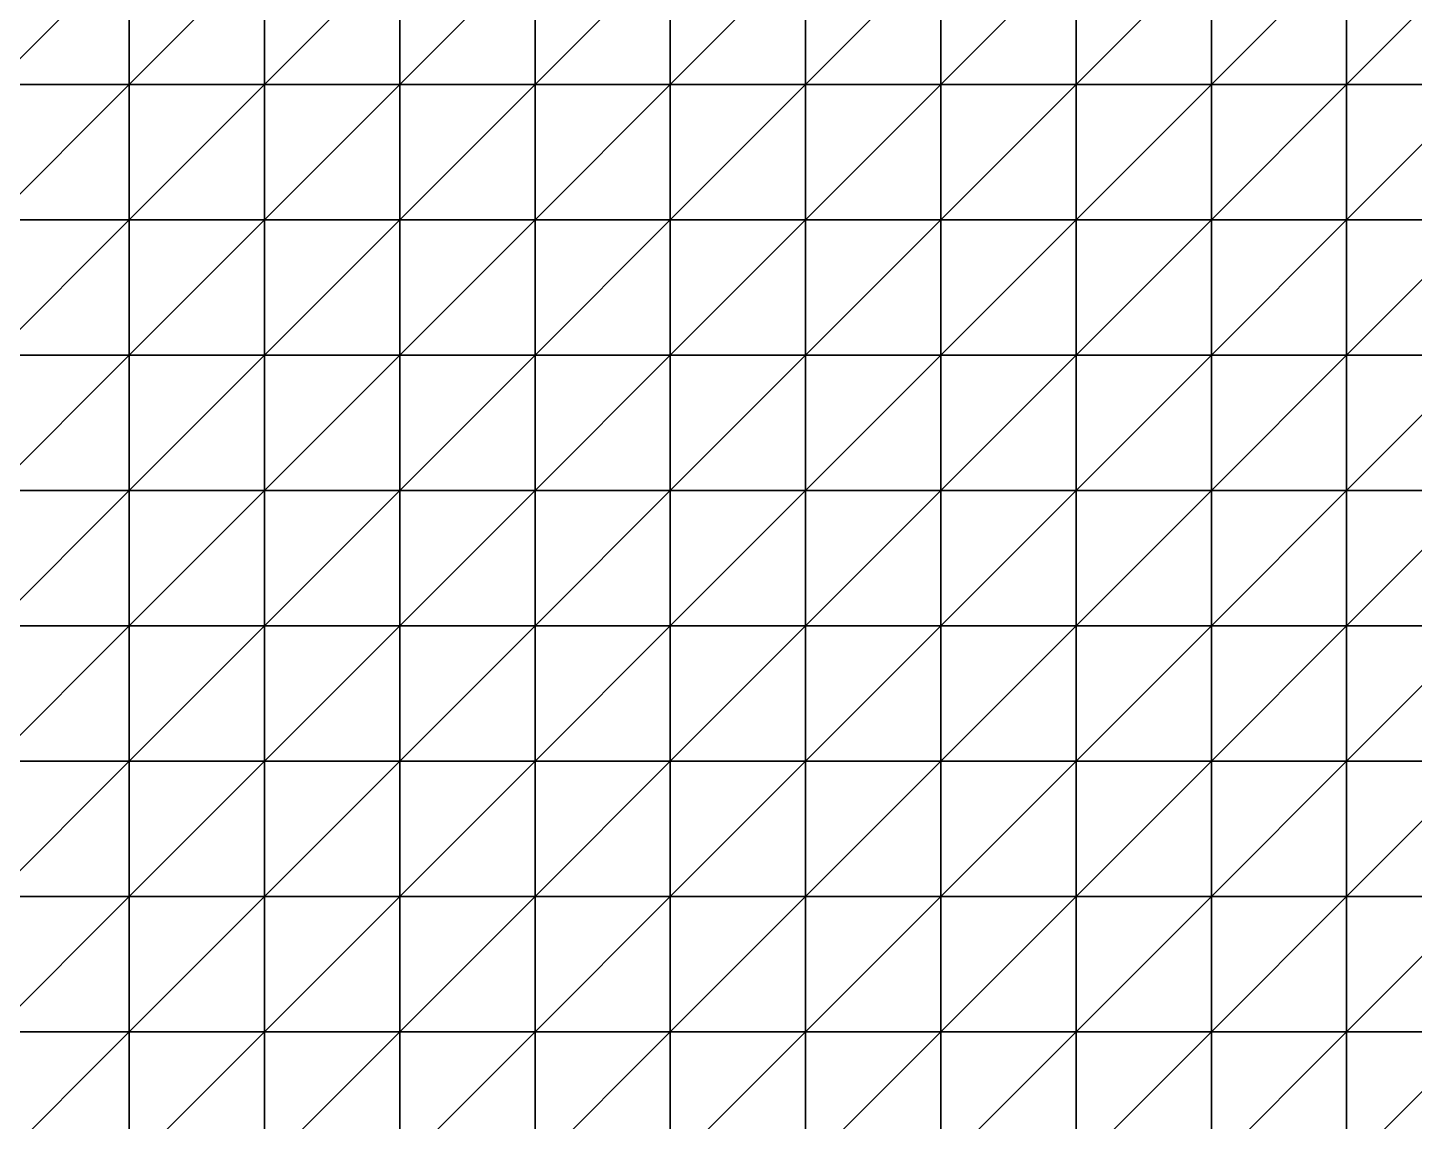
# Model space of a CAD drawing. Extents: x 292020 to 295740, y 4557680 to 4560040.
# Drawn here: x 294185 to 294390, y 4559146.8 to 4559308.4 of the extents above; entities that cross this region are included whole.
import ezdxf

# ---------------------------------------------------------------- set-up
doc = ezdxf.new("R2010")
doc.units = 0
doc.layers.add('RUN201_4_-_RUN201_NODOMAIN5_20X', color=7, linetype='CONTINUOUS')

msp = doc.modelspace()

# ---------------------------------------------------------------- linework, layer by layer
at = {"layer": 'RUN201_4_-_RUN201_NODOMAIN5_20X'}
for points in [[(294180, 4559320, 1800), (294180, 4559300, 1800), (294200, 4559320, 1800)], [(294200, 4559320, 1800), (294180, 4559300, 1800), (294200, 4559300, 1800)], [(294200, 4559320, 1920), (294180, 4559300, 1920), (294180, 4559320, 1920)], [(294200, 4559300, 1920), (294180, 4559300, 1920), (294200, 4559320, 1920)], [(294200, 4559320, 1800), (294200, 4559300, 1800), (294220, 4559320, 1800)], [(294220, 4559320, 1800), (294200, 4559300, 1800), (294220, 4559300, 1800)], [(294220, 4559320, 1920), (294200, 4559300, 1920), (294200, 4559320, 1920)], [(294220, 4559300, 1920), (294200, 4559300, 1920), (294220, 4559320, 1920)], [(294220, 4559320, 1800), (294220, 4559300, 1800), (294240, 4559320, 1800)], [(294240, 4559320, 1800), (294220, 4559300, 1800), (294240, 4559300, 1800)], [(294240, 4559320, 1920), (294220, 4559300, 1920), (294220, 4559320, 1920)], [(294240, 4559300, 1920), (294220, 4559300, 1920), (294240, 4559320, 1920)], [(294240, 4559320, 1800), (294240, 4559300, 1800), (294260, 4559320, 1800)], [(294260, 4559320, 1800), (294240, 4559300, 1800), (294260, 4559300, 1800)], [(294260, 4559320, 1920), (294240, 4559300, 1920), (294240, 4559320, 1920)], [(294260, 4559300, 1920), (294240, 4559300, 1920), (294260, 4559320, 1920)], [(294260, 4559300, 1800), (294260, 4559300, 1820), (294260, 4559320, 1800)], [(294260, 4559320, 1800), (294260, 4559300, 1820), (294260, 4559320, 1820)], [(294260, 4559320, 1820), (294260, 4559300, 1820), (294280, 4559320, 1820)], [(294280, 4559320, 1820), (294260, 4559300, 1820), (294280, 4559300, 1820)], [(294280, 4559320, 1900), (294260, 4559300, 1900), (294260, 4559320, 1900)], [(294280, 4559300, 1900), (294260, 4559300, 1900), (294280, 4559320, 1900)], [(294260, 4559300, 1900), (294260, 4559300, 1920), (294260, 4559320, 1900)], [(294260, 4559320, 1900), (294260, 4559300, 1920), (294260, 4559320, 1920)], [(294280, 4559320, 1820), (294280, 4559300, 1820), (294300, 4559320, 1820)], [(294300, 4559320, 1820), (294280, 4559300, 1820), (294300, 4559300, 1820)], [(294300, 4559320, 1900), (294280, 4559300, 1900), (294280, 4559320, 1900)], [(294300, 4559300, 1900), (294280, 4559300, 1900), (294300, 4559320, 1900)], [(294300, 4559320, 1820), (294300, 4559300, 1820), (294320, 4559320, 1820)], [(294320, 4559320, 1820), (294300, 4559300, 1820), (294320, 4559300, 1820)], [(294320, 4559320, 1900), (294300, 4559300, 1900), (294300, 4559320, 1900)], [(294320, 4559300, 1900), (294300, 4559300, 1900), (294320, 4559320, 1900)], [(294320, 4559320, 1820), (294320, 4559300, 1820), (294340, 4559320, 1820)], [(294340, 4559320, 1820), (294320, 4559300, 1820), (294340, 4559300, 1820)], [(294340, 4559320, 1900), (294320, 4559300, 1900), (294320, 4559320, 1900)], [(294340, 4559300, 1900), (294320, 4559300, 1900), (294340, 4559320, 1900)], [(294340, 4559320, 1820), (294340, 4559300, 1820), (294360, 4559320, 1820)], [(294360, 4559320, 1820), (294340, 4559300, 1820), (294360, 4559300, 1820)], [(294360, 4559320, 1900), (294340, 4559300, 1900), (294340, 4559320, 1900)], [(294360, 4559300, 1900), (294340, 4559300, 1900), (294360, 4559320, 1900)], [(294360, 4559320, 1820), (294360, 4559300, 1820), (294380, 4559320, 1820)], [(294380, 4559320, 1820), (294360, 4559300, 1820), (294380, 4559300, 1820)], [(294380, 4559320, 1900), (294360, 4559300, 1900), (294360, 4559320, 1900)], [(294380, 4559300, 1900), (294360, 4559300, 1900), (294380, 4559320, 1900)], [(294380, 4559320, 1820), (294380, 4559300, 1820), (294400, 4559320, 1820)], [(294400, 4559320, 1820), (294380, 4559300, 1820), (294400, 4559300, 1820)], [(294400, 4559320, 1900), (294380, 4559300, 1900), (294380, 4559320, 1900)], [(294400, 4559300, 1900), (294380, 4559300, 1900), (294400, 4559320, 1900)], [(294180, 4559300, 1800), (294180, 4559280, 1800), (294200, 4559300, 1800)], [(294200, 4559300, 1800), (294180, 4559280, 1800), (294200, 4559280, 1800)], [(294200, 4559300, 1920), (294180, 4559280, 1920), (294180, 4559300, 1920)], [(294200, 4559280, 1920), (294180, 4559280, 1920), (294200, 4559300, 1920)], [(294200, 4559300, 1800), (294200, 4559280, 1800), (294220, 4559300, 1800)], [(294220, 4559300, 1800), (294200, 4559280, 1800), (294220, 4559280, 1800)], [(294220, 4559300, 1920), (294200, 4559280, 1920), (294200, 4559300, 1920)], [(294220, 4559280, 1920), (294200, 4559280, 1920), (294220, 4559300, 1920)], [(294220, 4559300, 1800), (294220, 4559280, 1800), (294240, 4559300, 1800)], [(294240, 4559300, 1800), (294220, 4559280, 1800), (294240, 4559280, 1800)], [(294240, 4559300, 1920), (294220, 4559280, 1920), (294220, 4559300, 1920)], [(294240, 4559280, 1920), (294220, 4559280, 1920), (294240, 4559300, 1920)], [(294240, 4559300, 1800), (294240, 4559280, 1800), (294260, 4559300, 1800)], [(294260, 4559300, 1800), (294240, 4559280, 1800), (294260, 4559280, 1800)], [(294260, 4559300, 1920), (294240, 4559280, 1920), (294240, 4559300, 1920)], [(294260, 4559280, 1920), (294240, 4559280, 1920), (294260, 4559300, 1920)], [(294260, 4559300, 1800), (294260, 4559280, 1800), (294280, 4559300, 1800)], [(294280, 4559300, 1800), (294260, 4559280, 1800), (294280, 4559280, 1800)], [(294280, 4559300, 1800), (294260, 4559300, 1820), (294260, 4559300, 1800)], [(294280, 4559300, 1820), (294260, 4559300, 1820), (294280, 4559300, 1800)], [(294280, 4559300, 1900), (294260, 4559280, 1900), (294260, 4559300, 1900)], [(294280, 4559280, 1900), (294260, 4559280, 1900), (294280, 4559300, 1900)], [(294260, 4559280, 1900), (294260, 4559280, 1920), (294260, 4559300, 1900)], [(294260, 4559300, 1900), (294260, 4559280, 1920), (294260, 4559300, 1920)], [(294280, 4559300, 1800), (294280, 4559280, 1800), (294300, 4559300, 1800)], [(294300, 4559300, 1800), (294280, 4559280, 1800), (294300, 4559280, 1800)], [(294300, 4559300, 1800), (294280, 4559300, 1820), (294280, 4559300, 1800)], [(294300, 4559300, 1820), (294280, 4559300, 1820), (294300, 4559300, 1800)], [(294300, 4559300, 1900), (294280, 4559280, 1900), (294280, 4559300, 1900)], [(294300, 4559280, 1900), (294280, 4559280, 1900), (294300, 4559300, 1900)], [(294300, 4559280, 1800), (294300, 4559280, 1820), (294300, 4559300, 1800)], [(294300, 4559300, 1800), (294300, 4559280, 1820), (294300, 4559300, 1820)], [(294300, 4559300, 1820), (294300, 4559280, 1820), (294320, 4559300, 1820)], [(294320, 4559300, 1820), (294300, 4559280, 1820), (294320, 4559280, 1820)], [(294320, 4559300, 1900), (294300, 4559280, 1900), (294300, 4559300, 1900)], [(294320, 4559280, 1900), (294300, 4559280, 1900), (294320, 4559300, 1900)], [(294320, 4559300, 1820), (294320, 4559280, 1820), (294340, 4559300, 1820)], [(294340, 4559300, 1820), (294320, 4559280, 1820), (294340, 4559280, 1820)], [(294340, 4559300, 1900), (294320, 4559280, 1900), (294320, 4559300, 1900)], [(294340, 4559280, 1900), (294320, 4559280, 1900), (294340, 4559300, 1900)], [(294340, 4559300, 1820), (294340, 4559280, 1820), (294360, 4559300, 1820)], [(294360, 4559300, 1820), (294340, 4559280, 1820), (294360, 4559280, 1820)], [(294360, 4559300, 1900), (294340, 4559280, 1900), (294340, 4559300, 1900)], [(294360, 4559280, 1900), (294340, 4559280, 1900), (294360, 4559300, 1900)], [(294360, 4559300, 1820), (294360, 4559280, 1820), (294380, 4559300, 1820)], [(294380, 4559300, 1820), (294360, 4559280, 1820), (294380, 4559280, 1820)], [(294380, 4559300, 1900), (294360, 4559280, 1900), (294360, 4559300, 1900)], [(294380, 4559280, 1900), (294360, 4559280, 1900), (294380, 4559300, 1900)], [(294380, 4559300, 1820), (294380, 4559280, 1820), (294400, 4559300, 1820)], [(294400, 4559300, 1820), (294380, 4559280, 1820), (294400, 4559280, 1820)], [(294400, 4559300, 1900), (294380, 4559280, 1900), (294380, 4559300, 1900)], [(294400, 4559280, 1900), (294380, 4559280, 1900), (294400, 4559300, 1900)], [(294180, 4559280, 1780), (294180, 4559260, 1780), (294200, 4559280, 1780)], [(294200, 4559280, 1780), (294180, 4559260, 1780), (294200, 4559260, 1780)], [(294200, 4559280, 1780), (294180, 4559280, 1800), (294180, 4559280, 1780)], [(294200, 4559280, 1800), (294180, 4559280, 1800), (294200, 4559280, 1780)], [(294200, 4559280, 1920), (294180, 4559260, 1920), (294180, 4559280, 1920)], [(294200, 4559260, 1920), (294180, 4559260, 1920), (294200, 4559280, 1920)], [(294200, 4559260, 1780), (294200, 4559260, 1800), (294200, 4559280, 1780)], [(294200, 4559280, 1780), (294200, 4559260, 1800), (294200, 4559280, 1800)], [(294200, 4559280, 1800), (294200, 4559260, 1800), (294220, 4559280, 1800)], [(294220, 4559280, 1800), (294200, 4559260, 1800), (294220, 4559260, 1800)], [(294220, 4559280, 1920), (294200, 4559260, 1920), (294200, 4559280, 1920)], [(294220, 4559260, 1920), (294200, 4559260, 1920), (294220, 4559280, 1920)], [(294220, 4559280, 1800), (294220, 4559260, 1800), (294240, 4559280, 1800)], [(294240, 4559280, 1800), (294220, 4559260, 1800), (294240, 4559260, 1800)], [(294240, 4559280, 1920), (294220, 4559260, 1920), (294220, 4559280, 1920)], [(294240, 4559260, 1920), (294220, 4559260, 1920), (294240, 4559280, 1920)], [(294240, 4559280, 1800), (294240, 4559260, 1800), (294260, 4559280, 1800)], [(294260, 4559280, 1800), (294240, 4559260, 1800), (294260, 4559260, 1800)], [(294260, 4559280, 1920), (294240, 4559260, 1920), (294240, 4559280, 1920)], [(294260, 4559260, 1920), (294240, 4559260, 1920), (294260, 4559280, 1920)], [(294260, 4559260, 1800), (294260, 4559260, 1820), (294260, 4559280, 1800)], [(294260, 4559280, 1800), (294260, 4559260, 1820), (294260, 4559280, 1820)], [(294260, 4559280, 1800), (294260, 4559280, 1820), (294280, 4559280, 1800)], [(294280, 4559280, 1800), (294260, 4559280, 1820), (294280, 4559280, 1820)], [(294260, 4559280, 1820), (294260, 4559260, 1820), (294280, 4559280, 1820)], [(294280, 4559280, 1820), (294260, 4559260, 1820), (294280, 4559260, 1820)], [(294280, 4559280, 1900), (294260, 4559260, 1900), (294260, 4559280, 1900)], [(294280, 4559260, 1900), (294260, 4559260, 1900), (294280, 4559280, 1900)], [(294260, 4559260, 1900), (294260, 4559260, 1920), (294260, 4559280, 1900)], [(294260, 4559280, 1900), (294260, 4559260, 1920), (294260, 4559280, 1920)], [(294280, 4559280, 1800), (294280, 4559280, 1820), (294300, 4559280, 1800)], [(294300, 4559280, 1800), (294280, 4559280, 1820), (294300, 4559280, 1820)], [(294280, 4559280, 1820), (294280, 4559260, 1820), (294300, 4559280, 1820)], [(294300, 4559280, 1820), (294280, 4559260, 1820), (294300, 4559260, 1820)], [(294300, 4559280, 1900), (294280, 4559260, 1900), (294280, 4559280, 1900)], [(294300, 4559260, 1900), (294280, 4559260, 1900), (294300, 4559280, 1900)], [(294300, 4559280, 1820), (294300, 4559260, 1820), (294320, 4559280, 1820)], [(294320, 4559280, 1820), (294300, 4559260, 1820), (294320, 4559260, 1820)], [(294320, 4559280, 1900), (294300, 4559260, 1900), (294300, 4559280, 1900)], [(294320, 4559260, 1900), (294300, 4559260, 1900), (294320, 4559280, 1900)], [(294320, 4559280, 1820), (294320, 4559260, 1820), (294340, 4559280, 1820)], [(294340, 4559280, 1820), (294320, 4559260, 1820), (294340, 4559260, 1820)], [(294340, 4559280, 1900), (294320, 4559260, 1900), (294320, 4559280, 1900)], [(294340, 4559260, 1900), (294320, 4559260, 1900), (294340, 4559280, 1900)], [(294340, 4559280, 1820), (294340, 4559260, 1820), (294360, 4559280, 1820)], [(294360, 4559280, 1820), (294340, 4559260, 1820), (294360, 4559260, 1820)], [(294360, 4559280, 1900), (294340, 4559260, 1900), (294340, 4559280, 1900)], [(294360, 4559260, 1900), (294340, 4559260, 1900), (294360, 4559280, 1900)], [(294360, 4559280, 1820), (294360, 4559260, 1820), (294380, 4559280, 1820)], [(294380, 4559280, 1820), (294360, 4559260, 1820), (294380, 4559260, 1820)], [(294380, 4559280, 1900), (294360, 4559260, 1900), (294360, 4559280, 1900)], [(294380, 4559260, 1900), (294360, 4559260, 1900), (294380, 4559280, 1900)], [(294380, 4559280, 1820), (294380, 4559260, 1820), (294400, 4559280, 1820)], [(294400, 4559280, 1820), (294380, 4559260, 1820), (294400, 4559260, 1820)], [(294400, 4559280, 1900), (294380, 4559260, 1900), (294380, 4559280, 1900)], [(294400, 4559260, 1900), (294380, 4559260, 1900), (294400, 4559280, 1900)], [(294180, 4559260, 1780), (294180, 4559260, 1800), (294200, 4559260, 1780)], [(294200, 4559260, 1780), (294180, 4559260, 1800), (294200, 4559260, 1800)], [(294180, 4559260, 1800), (294180, 4559240, 1800), (294200, 4559260, 1800)], [(294200, 4559260, 1800), (294180, 4559240, 1800), (294200, 4559240, 1800)], [(294200, 4559260, 1920), (294180, 4559240, 1920), (294180, 4559260, 1920)], [(294200, 4559240, 1920), (294180, 4559240, 1920), (294200, 4559260, 1920)], [(294200, 4559260, 1800), (294200, 4559240, 1800), (294220, 4559260, 1800)], [(294220, 4559260, 1800), (294200, 4559240, 1800), (294220, 4559240, 1800)], [(294220, 4559260, 1920), (294200, 4559240, 1920), (294200, 4559260, 1920)], [(294220, 4559240, 1920), (294200, 4559240, 1920), (294220, 4559260, 1920)], [(294220, 4559260, 1800), (294220, 4559240, 1800), (294240, 4559260, 1800)], [(294240, 4559260, 1800), (294220, 4559240, 1800), (294240, 4559240, 1800)], [(294240, 4559260, 1920), (294220, 4559240, 1920), (294220, 4559260, 1920)], [(294240, 4559240, 1920), (294220, 4559240, 1920), (294240, 4559260, 1920)], [(294240, 4559260, 1800), (294240, 4559240, 1800), (294260, 4559260, 1800)], [(294260, 4559260, 1800), (294240, 4559240, 1800), (294260, 4559240, 1800)], [(294260, 4559260, 1920), (294240, 4559240, 1920), (294240, 4559260, 1920)], [(294260, 4559240, 1920), (294240, 4559240, 1920), (294260, 4559260, 1920)], [(294260, 4559240, 1800), (294260, 4559240, 1820), (294260, 4559260, 1800)], [(294260, 4559260, 1800), (294260, 4559240, 1820), (294260, 4559260, 1820)], [(294260, 4559260, 1820), (294260, 4559240, 1820), (294280, 4559260, 1820)], [(294280, 4559260, 1820), (294260, 4559240, 1820), (294280, 4559240, 1820)], [(294280, 4559260, 1900), (294260, 4559240, 1900), (294260, 4559260, 1900)], [(294280, 4559240, 1900), (294260, 4559240, 1900), (294280, 4559260, 1900)], [(294260, 4559240, 1900), (294260, 4559240, 1920), (294260, 4559260, 1900)], [(294260, 4559260, 1900), (294260, 4559240, 1920), (294260, 4559260, 1920)], [(294280, 4559260, 1820), (294280, 4559240, 1820), (294300, 4559260, 1820)], [(294300, 4559260, 1820), (294280, 4559240, 1820), (294300, 4559240, 1820)], [(294300, 4559260, 1900), (294280, 4559240, 1900), (294280, 4559260, 1900)], [(294300, 4559240, 1900), (294280, 4559240, 1900), (294300, 4559260, 1900)], [(294300, 4559260, 1820), (294300, 4559240, 1820), (294320, 4559260, 1820)], [(294320, 4559260, 1820), (294300, 4559240, 1820), (294320, 4559240, 1820)], [(294320, 4559260, 1900), (294300, 4559240, 1900), (294300, 4559260, 1900)], [(294320, 4559240, 1900), (294300, 4559240, 1900), (294320, 4559260, 1900)], [(294320, 4559260, 1820), (294320, 4559240, 1820), (294340, 4559260, 1820)], [(294340, 4559260, 1820), (294320, 4559240, 1820), (294340, 4559240, 1820)], [(294340, 4559260, 1900), (294320, 4559240, 1900), (294320, 4559260, 1900)], [(294340, 4559240, 1900), (294320, 4559240, 1900), (294340, 4559260, 1900)], [(294340, 4559260, 1820), (294340, 4559240, 1820), (294360, 4559260, 1820)], [(294360, 4559260, 1820), (294340, 4559240, 1820), (294360, 4559240, 1820)], [(294360, 4559260, 1900), (294340, 4559240, 1900), (294340, 4559260, 1900)], [(294360, 4559240, 1900), (294340, 4559240, 1900), (294360, 4559260, 1900)], [(294360, 4559240, 1820), (294360, 4559240, 1840), (294360, 4559260, 1820)], [(294360, 4559260, 1820), (294360, 4559240, 1840), (294360, 4559260, 1840)], [(294360, 4559260, 1820), (294360, 4559260, 1840), (294380, 4559260, 1820)], [(294380, 4559260, 1820), (294360, 4559260, 1840), (294380, 4559260, 1840)], [(294360, 4559260, 1840), (294360, 4559240, 1840), (294380, 4559260, 1840)], [(294380, 4559260, 1840), (294360, 4559240, 1840), (294380, 4559240, 1840)], [(294380, 4559260, 1900), (294360, 4559240, 1900), (294360, 4559260, 1900)], [(294380, 4559240, 1900), (294360, 4559240, 1900), (294380, 4559260, 1900)], [(294380, 4559260, 1820), (294380, 4559260, 1840), (294400, 4559260, 1820)], [(294400, 4559260, 1820), (294380, 4559260, 1840), (294400, 4559260, 1840)], [(294380, 4559260, 1840), (294380, 4559240, 1840), (294400, 4559260, 1840)], [(294400, 4559260, 1840), (294380, 4559240, 1840), (294400, 4559240, 1840)], [(294400, 4559260, 1920), (294380, 4559240, 1920), (294380, 4559260, 1920)], [(294400, 4559240, 1920), (294380, 4559240, 1920), (294400, 4559260, 1920)], [(294400, 4559260, 1900), (294380, 4559260, 1920), (294380, 4559260, 1900)], [(294400, 4559260, 1920), (294380, 4559260, 1920), (294400, 4559260, 1900)], [(294380, 4559260, 1900), (294380, 4559240, 1920), (294380, 4559240, 1900)], [(294380, 4559260, 1920), (294380, 4559240, 1920), (294380, 4559260, 1900)], [(294180, 4559240, 1800), (294180, 4559220, 1800), (294200, 4559240, 1800)], [(294200, 4559240, 1800), (294180, 4559220, 1800), (294200, 4559220, 1800)], [(294200, 4559240, 1920), (294180, 4559220, 1920), (294180, 4559240, 1920)], [(294200, 4559220, 1920), (294180, 4559220, 1920), (294200, 4559240, 1920)], [(294200, 4559240, 1800), (294200, 4559220, 1800), (294220, 4559240, 1800)], [(294220, 4559240, 1800), (294200, 4559220, 1800), (294220, 4559220, 1800)], [(294220, 4559240, 1920), (294200, 4559220, 1920), (294200, 4559240, 1920)], [(294220, 4559220, 1920), (294200, 4559220, 1920), (294220, 4559240, 1920)], [(294220, 4559240, 1800), (294220, 4559220, 1800), (294240, 4559240, 1800)], [(294240, 4559240, 1800), (294220, 4559220, 1800), (294240, 4559220, 1800)], [(294240, 4559240, 1920), (294220, 4559220, 1920), (294220, 4559240, 1920)], [(294240, 4559220, 1920), (294220, 4559220, 1920), (294240, 4559240, 1920)], [(294240, 4559220, 1800), (294240, 4559220, 1820), (294240, 4559240, 1800)], [(294240, 4559240, 1800), (294240, 4559220, 1820), (294240, 4559240, 1820)], [(294240, 4559240, 1800), (294240, 4559240, 1820), (294260, 4559240, 1800)], [(294260, 4559240, 1800), (294240, 4559240, 1820), (294260, 4559240, 1820)], [(294240, 4559240, 1820), (294240, 4559220, 1820), (294260, 4559240, 1820)], [(294260, 4559240, 1820), (294240, 4559220, 1820), (294260, 4559220, 1820)], [(294260, 4559240, 1920), (294240, 4559220, 1920), (294240, 4559240, 1920)], [(294260, 4559220, 1920), (294240, 4559220, 1920), (294260, 4559240, 1920)], [(294260, 4559240, 1820), (294260, 4559220, 1820), (294280, 4559240, 1820)], [(294280, 4559240, 1820), (294260, 4559220, 1820), (294280, 4559220, 1820)], [(294280, 4559240, 1920), (294260, 4559220, 1920), (294260, 4559240, 1920)], [(294280, 4559220, 1920), (294260, 4559220, 1920), (294280, 4559240, 1920)], [(294280, 4559240, 1900), (294260, 4559240, 1920), (294260, 4559240, 1900)], [(294280, 4559240, 1920), (294260, 4559240, 1920), (294280, 4559240, 1900)], [(294280, 4559240, 1820), (294280, 4559220, 1820), (294300, 4559240, 1820)], [(294300, 4559240, 1820), (294280, 4559220, 1820), (294300, 4559220, 1820)], [(294300, 4559240, 1900), (294280, 4559220, 1900), (294280, 4559240, 1900)], [(294300, 4559220, 1900), (294280, 4559220, 1900), (294300, 4559240, 1900)], [(294280, 4559220, 1900), (294280, 4559220, 1920), (294280, 4559240, 1900)], [(294280, 4559240, 1900), (294280, 4559220, 1920), (294280, 4559240, 1920)], [(294300, 4559240, 1820), (294300, 4559220, 1820), (294320, 4559240, 1820)], [(294320, 4559240, 1820), (294300, 4559220, 1820), (294320, 4559220, 1820)], [(294320, 4559240, 1900), (294300, 4559220, 1900), (294300, 4559240, 1900)], [(294320, 4559220, 1900), (294300, 4559220, 1900), (294320, 4559240, 1900)], [(294320, 4559240, 1820), (294320, 4559220, 1820), (294340, 4559240, 1820)], [(294340, 4559240, 1820), (294320, 4559220, 1820), (294340, 4559220, 1820)], [(294340, 4559240, 1900), (294320, 4559220, 1900), (294320, 4559240, 1900)], [(294340, 4559220, 1900), (294320, 4559220, 1900), (294340, 4559240, 1900)], [(294340, 4559220, 1820), (294340, 4559220, 1840), (294340, 4559240, 1820)], [(294340, 4559240, 1820), (294340, 4559220, 1840), (294340, 4559240, 1840)], [(294340, 4559240, 1820), (294340, 4559240, 1840), (294360, 4559240, 1820)], [(294360, 4559240, 1820), (294340, 4559240, 1840), (294360, 4559240, 1840)], [(294340, 4559240, 1840), (294340, 4559220, 1840), (294360, 4559240, 1840)], [(294360, 4559240, 1840), (294340, 4559220, 1840), (294360, 4559220, 1840)], [(294360, 4559240, 1900), (294340, 4559220, 1900), (294340, 4559240, 1900)], [(294360, 4559220, 1900), (294340, 4559220, 1900), (294360, 4559240, 1900)], [(294360, 4559240, 1840), (294360, 4559220, 1840), (294380, 4559240, 1840)], [(294380, 4559240, 1840), (294360, 4559220, 1840), (294380, 4559220, 1840)], [(294380, 4559240, 1900), (294360, 4559220, 1900), (294360, 4559240, 1900)], [(294380, 4559220, 1900), (294360, 4559220, 1900), (294380, 4559240, 1900)], [(294380, 4559240, 1840), (294380, 4559220, 1840), (294400, 4559240, 1840)], [(294400, 4559240, 1840), (294380, 4559220, 1840), (294400, 4559220, 1840)], [(294400, 4559240, 1920), (294380, 4559220, 1920), (294380, 4559240, 1920)], [(294400, 4559220, 1920), (294380, 4559220, 1920), (294400, 4559240, 1920)], [(294380, 4559240, 1900), (294380, 4559220, 1920), (294380, 4559220, 1900)], [(294380, 4559240, 1920), (294380, 4559220, 1920), (294380, 4559240, 1900)], [(294180, 4559220, 1800), (294180, 4559200, 1800), (294200, 4559220, 1800)], [(294200, 4559220, 1800), (294180, 4559200, 1800), (294200, 4559200, 1800)], [(294200, 4559220, 1920), (294180, 4559200, 1920), (294180, 4559220, 1920)], [(294200, 4559200, 1920), (294180, 4559200, 1920), (294200, 4559220, 1920)], [(294200, 4559220, 1800), (294200, 4559200, 1800), (294220, 4559220, 1800)], [(294220, 4559220, 1800), (294200, 4559200, 1800), (294220, 4559200, 1800)], [(294220, 4559220, 1920), (294200, 4559200, 1920), (294200, 4559220, 1920)], [(294220, 4559200, 1920), (294200, 4559200, 1920), (294220, 4559220, 1920)], [(294220, 4559200, 1800), (294220, 4559200, 1820), (294220, 4559220, 1800)], [(294220, 4559220, 1800), (294220, 4559200, 1820), (294220, 4559220, 1820)], [(294220, 4559220, 1800), (294220, 4559220, 1820), (294240, 4559220, 1800)], [(294240, 4559220, 1800), (294220, 4559220, 1820), (294240, 4559220, 1820)], [(294220, 4559220, 1820), (294220, 4559200, 1820), (294240, 4559220, 1820)], [(294240, 4559220, 1820), (294220, 4559200, 1820), (294240, 4559200, 1820)], [(294240, 4559220, 1920), (294220, 4559200, 1920), (294220, 4559220, 1920)], [(294240, 4559200, 1920), (294220, 4559200, 1920), (294240, 4559220, 1920)], [(294240, 4559220, 1820), (294240, 4559200, 1820), (294260, 4559220, 1820)], [(294260, 4559220, 1820), (294240, 4559200, 1820), (294260, 4559200, 1820)], [(294260, 4559220, 1920), (294240, 4559200, 1920), (294240, 4559220, 1920)], [(294260, 4559200, 1920), (294240, 4559200, 1920), (294260, 4559220, 1920)], [(294260, 4559220, 1820), (294260, 4559200, 1820), (294280, 4559220, 1820)], [(294280, 4559220, 1820), (294260, 4559200, 1820), (294280, 4559200, 1820)], [(294280, 4559220, 1920), (294260, 4559200, 1920), (294260, 4559220, 1920)], [(294280, 4559200, 1920), (294260, 4559200, 1920), (294280, 4559220, 1920)], [(294280, 4559220, 1820), (294280, 4559200, 1820), (294300, 4559220, 1820)], [(294300, 4559220, 1820), (294280, 4559200, 1820), (294300, 4559200, 1820)], [(294300, 4559220, 1920), (294280, 4559200, 1920), (294280, 4559220, 1920)], [(294300, 4559200, 1920), (294280, 4559200, 1920), (294300, 4559220, 1920)], [(294300, 4559220, 1900), (294280, 4559220, 1920), (294280, 4559220, 1900)], [(294300, 4559220, 1920), (294280, 4559220, 1920), (294300, 4559220, 1900)], [(294300, 4559220, 1820), (294300, 4559200, 1820), (294320, 4559220, 1820)], [(294320, 4559220, 1820), (294300, 4559200, 1820), (294320, 4559200, 1820)], [(294320, 4559220, 1900), (294300, 4559200, 1900), (294300, 4559220, 1900)], [(294320, 4559200, 1900), (294300, 4559200, 1900), (294320, 4559220, 1900)], [(294300, 4559200, 1900), (294300, 4559200, 1920), (294300, 4559220, 1900)], [(294300, 4559220, 1900), (294300, 4559200, 1920), (294300, 4559220, 1920)], [(294320, 4559200, 1820), (294320, 4559200, 1840), (294320, 4559220, 1820)], [(294320, 4559220, 1820), (294320, 4559200, 1840), (294320, 4559220, 1840)], [(294320, 4559220, 1820), (294320, 4559220, 1840), (294340, 4559220, 1820)], [(294340, 4559220, 1820), (294320, 4559220, 1840), (294340, 4559220, 1840)], [(294320, 4559220, 1840), (294320, 4559200, 1840), (294340, 4559220, 1840)], [(294340, 4559220, 1840), (294320, 4559200, 1840), (294340, 4559200, 1840)], [(294340, 4559220, 1900), (294320, 4559200, 1900), (294320, 4559220, 1900)], [(294340, 4559200, 1900), (294320, 4559200, 1900), (294340, 4559220, 1900)], [(294340, 4559220, 1840), (294340, 4559200, 1840), (294360, 4559220, 1840)], [(294360, 4559220, 1840), (294340, 4559200, 1840), (294360, 4559200, 1840)], [(294360, 4559220, 1900), (294340, 4559200, 1900), (294340, 4559220, 1900)], [(294360, 4559200, 1900), (294340, 4559200, 1900), (294360, 4559220, 1900)], [(294360, 4559220, 1840), (294360, 4559200, 1840), (294380, 4559220, 1840)], [(294380, 4559220, 1840), (294360, 4559200, 1840), (294380, 4559200, 1840)], [(294380, 4559220, 1900), (294360, 4559200, 1900), (294360, 4559220, 1900)], [(294380, 4559200, 1900), (294360, 4559200, 1900), (294380, 4559220, 1900)], [(294380, 4559220, 1840), (294380, 4559200, 1840), (294400, 4559220, 1840)], [(294400, 4559220, 1840), (294380, 4559200, 1840), (294400, 4559200, 1840)], [(294400, 4559220, 1920), (294380, 4559200, 1920), (294380, 4559220, 1920)], [(294400, 4559200, 1920), (294380, 4559200, 1920), (294400, 4559220, 1920)], [(294380, 4559220, 1900), (294380, 4559200, 1920), (294380, 4559200, 1900)], [(294380, 4559220, 1920), (294380, 4559200, 1920), (294380, 4559220, 1900)], [(294180, 4559200, 1800), (294180, 4559180, 1800), (294200, 4559200, 1800)], [(294200, 4559200, 1800), (294180, 4559180, 1800), (294200, 4559180, 1800)], [(294200, 4559200, 1920), (294180, 4559180, 1920), (294180, 4559200, 1920)], [(294200, 4559180, 1920), (294180, 4559180, 1920), (294200, 4559200, 1920)], [(294200, 4559180, 1800), (294200, 4559180, 1820), (294200, 4559200, 1800)], [(294200, 4559200, 1800), (294200, 4559180, 1820), (294200, 4559200, 1820)], [(294200, 4559200, 1800), (294200, 4559200, 1820), (294220, 4559200, 1800)], [(294220, 4559200, 1800), (294200, 4559200, 1820), (294220, 4559200, 1820)], [(294200, 4559200, 1820), (294200, 4559180, 1820), (294220, 4559200, 1820)], [(294220, 4559200, 1820), (294200, 4559180, 1820), (294220, 4559180, 1820)], [(294220, 4559200, 1920), (294200, 4559180, 1920), (294200, 4559200, 1920)], [(294220, 4559180, 1920), (294200, 4559180, 1920), (294220, 4559200, 1920)], [(294220, 4559200, 1820), (294220, 4559180, 1820), (294240, 4559200, 1820)], [(294240, 4559200, 1820), (294220, 4559180, 1820), (294240, 4559180, 1820)], [(294240, 4559200, 1920), (294220, 4559180, 1920), (294220, 4559200, 1920)], [(294240, 4559180, 1920), (294220, 4559180, 1920), (294240, 4559200, 1920)], [(294240, 4559200, 1820), (294240, 4559180, 1820), (294260, 4559200, 1820)], [(294260, 4559200, 1820), (294240, 4559180, 1820), (294260, 4559180, 1820)], [(294260, 4559200, 1920), (294240, 4559180, 1920), (294240, 4559200, 1920)], [(294260, 4559180, 1920), (294240, 4559180, 1920), (294260, 4559200, 1920)], [(294260, 4559200, 1820), (294260, 4559180, 1820), (294280, 4559200, 1820)], [(294280, 4559200, 1820), (294260, 4559180, 1820), (294280, 4559180, 1820)], [(294280, 4559200, 1920), (294260, 4559180, 1920), (294260, 4559200, 1920)], [(294280, 4559180, 1920), (294260, 4559180, 1920), (294280, 4559200, 1920)], [(294280, 4559200, 1820), (294280, 4559180, 1820), (294300, 4559200, 1820)], [(294300, 4559200, 1820), (294280, 4559180, 1820), (294300, 4559180, 1820)], [(294300, 4559200, 1920), (294280, 4559180, 1920), (294280, 4559200, 1920)], [(294300, 4559180, 1920), (294280, 4559180, 1920), (294300, 4559200, 1920)], [(294300, 4559200, 1820), (294300, 4559180, 1820), (294320, 4559200, 1820)], [(294320, 4559200, 1820), (294300, 4559180, 1820), (294320, 4559180, 1820)], [(294320, 4559200, 1900), (294300, 4559180, 1900), (294300, 4559200, 1900)], [(294320, 4559180, 1900), (294300, 4559180, 1900), (294320, 4559200, 1900)], [(294300, 4559180, 1900), (294300, 4559180, 1920), (294300, 4559200, 1900)], [(294300, 4559200, 1900), (294300, 4559180, 1920), (294300, 4559200, 1920)], [(294320, 4559180, 1820), (294320, 4559180, 1840), (294320, 4559200, 1820)], [(294320, 4559200, 1820), (294320, 4559180, 1840), (294320, 4559200, 1840)], [(294320, 4559200, 1840), (294320, 4559180, 1840), (294340, 4559200, 1840)], [(294340, 4559200, 1840), (294320, 4559180, 1840), (294340, 4559180, 1840)], [(294340, 4559200, 1900), (294320, 4559180, 1900), (294320, 4559200, 1900)], [(294340, 4559180, 1900), (294320, 4559180, 1900), (294340, 4559200, 1900)], [(294340, 4559180, 1840), (294340, 4559180, 1860), (294340, 4559200, 1840)], [(294340, 4559200, 1840), (294340, 4559180, 1860), (294340, 4559200, 1860)], [(294340, 4559200, 1840), (294340, 4559200, 1860), (294360, 4559200, 1840)], [(294360, 4559200, 1840), (294340, 4559200, 1860), (294360, 4559200, 1860)], [(294340, 4559200, 1860), (294340, 4559180, 1860), (294360, 4559200, 1860)], [(294360, 4559200, 1860), (294340, 4559180, 1860), (294360, 4559180, 1860)], [(294360, 4559200, 1900), (294340, 4559180, 1900), (294340, 4559200, 1900)], [(294360, 4559180, 1900), (294340, 4559180, 1900), (294360, 4559200, 1900)], [(294360, 4559200, 1840), (294360, 4559200, 1860), (294380, 4559200, 1840)], [(294380, 4559200, 1840), (294360, 4559200, 1860), (294380, 4559200, 1860)], [(294360, 4559200, 1860), (294360, 4559180, 1860), (294380, 4559200, 1860)], [(294380, 4559200, 1860), (294360, 4559180, 1860), (294380, 4559180, 1860)], [(294380, 4559200, 1920), (294360, 4559180, 1920), (294360, 4559200, 1920)], [(294380, 4559180, 1920), (294360, 4559180, 1920), (294380, 4559200, 1920)], [(294380, 4559200, 1900), (294360, 4559200, 1920), (294360, 4559200, 1900)], [(294380, 4559200, 1920), (294360, 4559200, 1920), (294380, 4559200, 1900)], [(294360, 4559200, 1900), (294360, 4559180, 1920), (294360, 4559180, 1900)], [(294360, 4559200, 1920), (294360, 4559180, 1920), (294360, 4559200, 1900)], [(294380, 4559200, 1840), (294380, 4559200, 1860), (294400, 4559200, 1840)], [(294400, 4559200, 1840), (294380, 4559200, 1860), (294400, 4559200, 1860)], [(294380, 4559200, 1860), (294380, 4559180, 1860), (294400, 4559200, 1860)], [(294400, 4559200, 1860), (294380, 4559180, 1860), (294400, 4559180, 1860)], [(294400, 4559200, 1920), (294380, 4559180, 1920), (294380, 4559200, 1920)], [(294400, 4559180, 1920), (294380, 4559180, 1920), (294400, 4559200, 1920)], [(294180, 4559180, 1800), (294180, 4559180, 1820), (294200, 4559180, 1800)], [(294200, 4559180, 1800), (294180, 4559180, 1820), (294200, 4559180, 1820)], [(294180, 4559180, 1820), (294180, 4559160, 1820), (294200, 4559180, 1820)], [(294200, 4559180, 1820), (294180, 4559160, 1820), (294200, 4559160, 1820)], [(294200, 4559180, 1920), (294180, 4559160, 1920), (294180, 4559180, 1920)], [(294200, 4559160, 1920), (294180, 4559160, 1920), (294200, 4559180, 1920)], [(294200, 4559180, 1820), (294200, 4559160, 1820), (294220, 4559180, 1820)], [(294220, 4559180, 1820), (294200, 4559160, 1820), (294220, 4559160, 1820)], [(294220, 4559180, 1920), (294200, 4559160, 1920), (294200, 4559180, 1920)], [(294220, 4559160, 1920), (294200, 4559160, 1920), (294220, 4559180, 1920)], [(294220, 4559180, 1820), (294220, 4559160, 1820), (294240, 4559180, 1820)], [(294240, 4559180, 1820), (294220, 4559160, 1820), (294240, 4559160, 1820)], [(294240, 4559180, 1920), (294220, 4559160, 1920), (294220, 4559180, 1920)], [(294240, 4559160, 1920), (294220, 4559160, 1920), (294240, 4559180, 1920)], [(294240, 4559180, 1820), (294240, 4559160, 1820), (294260, 4559180, 1820)], [(294260, 4559180, 1820), (294240, 4559160, 1820), (294260, 4559160, 1820)], [(294260, 4559180, 1920), (294240, 4559160, 1920), (294240, 4559180, 1920)], [(294260, 4559160, 1920), (294240, 4559160, 1920), (294260, 4559180, 1920)], [(294260, 4559180, 1820), (294260, 4559160, 1820), (294280, 4559180, 1820)], [(294280, 4559180, 1820), (294260, 4559160, 1820), (294280, 4559160, 1820)], [(294280, 4559180, 1920), (294260, 4559160, 1920), (294260, 4559180, 1920)], [(294280, 4559160, 1920), (294260, 4559160, 1920), (294280, 4559180, 1920)], [(294280, 4559180, 1820), (294280, 4559160, 1820), (294300, 4559180, 1820)], [(294300, 4559180, 1820), (294280, 4559160, 1820), (294300, 4559160, 1820)], [(294300, 4559180, 1920), (294280, 4559160, 1920), (294280, 4559180, 1920)], [(294300, 4559160, 1920), (294280, 4559160, 1920), (294300, 4559180, 1920)], [(294300, 4559180, 1820), (294300, 4559160, 1820), (294320, 4559180, 1820)], [(294320, 4559180, 1820), (294300, 4559160, 1820), (294320, 4559160, 1820)], [(294320, 4559180, 1920), (294300, 4559160, 1920), (294300, 4559180, 1920)], [(294320, 4559160, 1920), (294300, 4559160, 1920), (294320, 4559180, 1920)], [(294320, 4559180, 1900), (294300, 4559180, 1920), (294300, 4559180, 1900)], [(294320, 4559180, 1920), (294300, 4559180, 1920), (294320, 4559180, 1900)], [(294320, 4559160, 1820), (294320, 4559160, 1840), (294320, 4559180, 1820)], [(294320, 4559180, 1820), (294320, 4559160, 1840), (294320, 4559180, 1840)], [(294320, 4559180, 1840), (294320, 4559160, 1840), (294340, 4559180, 1840)], [(294340, 4559180, 1840), (294320, 4559160, 1840), (294340, 4559160, 1840)], [(294340, 4559180, 1920), (294320, 4559160, 1920), (294320, 4559180, 1920)], [(294340, 4559160, 1920), (294320, 4559160, 1920), (294340, 4559180, 1920)], [(294340, 4559180, 1900), (294320, 4559180, 1920), (294320, 4559180, 1900)], [(294340, 4559180, 1920), (294320, 4559180, 1920), (294340, 4559180, 1900)], [(294340, 4559160, 1840), (294340, 4559160, 1860), (294340, 4559180, 1840)], [(294340, 4559180, 1840), (294340, 4559160, 1860), (294340, 4559180, 1860)], [(294340, 4559180, 1860), (294340, 4559160, 1860), (294360, 4559180, 1860)], [(294360, 4559180, 1860), (294340, 4559160, 1860), (294360, 4559160, 1860)], [(294360, 4559180, 1920), (294340, 4559160, 1920), (294340, 4559180, 1920)], [(294360, 4559160, 1920), (294340, 4559160, 1920), (294360, 4559180, 1920)], [(294360, 4559180, 1900), (294340, 4559180, 1920), (294340, 4559180, 1900)], [(294360, 4559180, 1920), (294340, 4559180, 1920), (294360, 4559180, 1900)], [(294360, 4559180, 1860), (294360, 4559160, 1860), (294380, 4559180, 1860)], [(294380, 4559180, 1860), (294360, 4559160, 1860), (294380, 4559160, 1860)], [(294380, 4559180, 1920), (294360, 4559160, 1920), (294360, 4559180, 1920)], [(294380, 4559160, 1920), (294360, 4559160, 1920), (294380, 4559180, 1920)], [(294380, 4559180, 1860), (294380, 4559160, 1860), (294400, 4559180, 1860)], [(294400, 4559180, 1860), (294380, 4559160, 1860), (294400, 4559160, 1860)], [(294400, 4559180, 1920), (294380, 4559160, 1920), (294380, 4559180, 1920)], [(294400, 4559160, 1920), (294380, 4559160, 1920), (294400, 4559180, 1920)], [(294180, 4559160, 1820), (294180, 4559140, 1820), (294200, 4559160, 1820)], [(294200, 4559160, 1820), (294180, 4559140, 1820), (294200, 4559140, 1820)], [(294200, 4559160, 1920), (294180, 4559140, 1920), (294180, 4559160, 1920)], [(294200, 4559140, 1920), (294180, 4559140, 1920), (294200, 4559160, 1920)], [(294200, 4559160, 1820), (294200, 4559140, 1820), (294220, 4559160, 1820)], [(294220, 4559160, 1820), (294200, 4559140, 1820), (294220, 4559140, 1820)], [(294220, 4559160, 1920), (294200, 4559140, 1920), (294200, 4559160, 1920)], [(294220, 4559140, 1920), (294200, 4559140, 1920), (294220, 4559160, 1920)], [(294220, 4559160, 1820), (294220, 4559140, 1820), (294240, 4559160, 1820)], [(294240, 4559160, 1820), (294220, 4559140, 1820), (294240, 4559140, 1820)], [(294240, 4559160, 1920), (294220, 4559140, 1920), (294220, 4559160, 1920)], [(294240, 4559140, 1920), (294220, 4559140, 1920), (294240, 4559160, 1920)], [(294240, 4559160, 1820), (294240, 4559140, 1820), (294260, 4559160, 1820)], [(294260, 4559160, 1820), (294240, 4559140, 1820), (294260, 4559140, 1820)], [(294260, 4559160, 1920), (294240, 4559140, 1920), (294240, 4559160, 1920)], [(294260, 4559140, 1920), (294240, 4559140, 1920), (294260, 4559160, 1920)], [(294260, 4559160, 1820), (294260, 4559140, 1820), (294280, 4559160, 1820)], [(294280, 4559160, 1820), (294260, 4559140, 1820), (294280, 4559140, 1820)], [(294280, 4559160, 1920), (294260, 4559140, 1920), (294260, 4559160, 1920)], [(294280, 4559140, 1920), (294260, 4559140, 1920), (294280, 4559160, 1920)], [(294280, 4559160, 1820), (294280, 4559140, 1820), (294300, 4559160, 1820)], [(294300, 4559160, 1820), (294280, 4559140, 1820), (294300, 4559140, 1820)], [(294300, 4559160, 1920), (294280, 4559140, 1920), (294280, 4559160, 1920)], [(294300, 4559140, 1920), (294280, 4559140, 1920), (294300, 4559160, 1920)], [(294300, 4559160, 1820), (294300, 4559140, 1820), (294320, 4559160, 1820)], [(294320, 4559160, 1820), (294300, 4559140, 1820), (294320, 4559140, 1820)], [(294320, 4559160, 1920), (294300, 4559140, 1920), (294300, 4559160, 1920)], [(294320, 4559140, 1920), (294300, 4559140, 1920), (294320, 4559160, 1920)], [(294320, 4559160, 1820), (294320, 4559140, 1820), (294340, 4559160, 1820)], [(294340, 4559160, 1820), (294320, 4559140, 1820), (294340, 4559140, 1820)], [(294340, 4559160, 1820), (294320, 4559160, 1840), (294320, 4559160, 1820)], [(294340, 4559160, 1840), (294320, 4559160, 1840), (294340, 4559160, 1820)], [(294340, 4559160, 1920), (294320, 4559140, 1920), (294320, 4559160, 1920)], [(294340, 4559140, 1920), (294320, 4559140, 1920), (294340, 4559160, 1920)], [(294340, 4559140, 1820), (294340, 4559140, 1840), (294340, 4559160, 1820)], [(294340, 4559160, 1820), (294340, 4559140, 1840), (294340, 4559160, 1840)], [(294340, 4559160, 1840), (294340, 4559140, 1840), (294360, 4559160, 1840)], [(294360, 4559160, 1840), (294340, 4559140, 1840), (294360, 4559140, 1840)], [(294360, 4559160, 1840), (294340, 4559160, 1860), (294340, 4559160, 1840)], [(294360, 4559160, 1860), (294340, 4559160, 1860), (294360, 4559160, 1840)], [(294360, 4559160, 1920), (294340, 4559140, 1920), (294340, 4559160, 1920)], [(294360, 4559140, 1920), (294340, 4559140, 1920), (294360, 4559160, 1920)], [(294360, 4559160, 1840), (294360, 4559140, 1840), (294380, 4559160, 1840)], [(294380, 4559160, 1840), (294360, 4559140, 1840), (294380, 4559140, 1840)], [(294380, 4559160, 1840), (294360, 4559160, 1860), (294360, 4559160, 1840)], [(294380, 4559160, 1860), (294360, 4559160, 1860), (294380, 4559160, 1840)], [(294380, 4559160, 1920), (294360, 4559140, 1920), (294360, 4559160, 1920)], [(294380, 4559140, 1920), (294360, 4559140, 1920), (294380, 4559160, 1920)], [(294380, 4559160, 1840), (294380, 4559140, 1840), (294400, 4559160, 1840)], [(294400, 4559160, 1840), (294380, 4559140, 1840), (294400, 4559140, 1840)], [(294400, 4559160, 1840), (294380, 4559160, 1860), (294380, 4559160, 1840)], [(294400, 4559160, 1860), (294380, 4559160, 1860), (294400, 4559160, 1840)], [(294400, 4559160, 1920), (294380, 4559140, 1920), (294380, 4559160, 1920)], [(294400, 4559140, 1920), (294380, 4559140, 1920), (294400, 4559160, 1920)]]:
    msp.add_3dface(points, dxfattribs=at)

doc.saveas('drawing.dxf')
